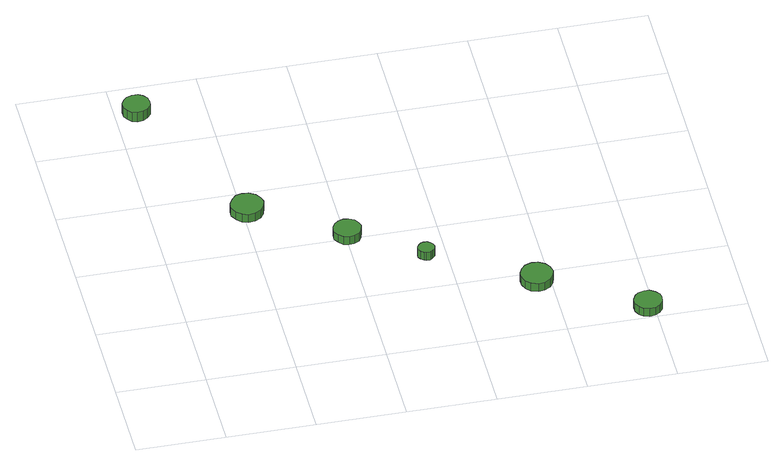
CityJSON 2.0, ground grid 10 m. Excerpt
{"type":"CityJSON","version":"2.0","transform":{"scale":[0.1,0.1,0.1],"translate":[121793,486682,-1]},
"CityObjects":{
"tree1":{"type":"SolitaryVegetationObject","attributes":{"function":"something"},"geometry":[{"type":"MultiSurface","lod":"1","boundaries":[[[0,1,2,3,4,5,6,7,8,9,10,11,12,13,14]],[[15,16,17,18,19,20,21,22,23,24,25,26,27,28,29]],[[0,29,28,1]],[[1,28,27,2]],[[2,27,26,3]],[[3,26,25,4]],[[4,25,24,5]],[[5,24,23,6]],[[6,23,22,7]],[[7,22,21,8]],[[8,21,20,9]],[[9,20,19,10]],[[10,19,18,11]],[[11,18,17,12]],[[12,17,16,13]],[[13,16,15,14]],[[14,15,29,0]]]}]},
"tree2":{"type":"SolitaryVegetationObject","attributes":{"function":"something"},"geometry":[{"type":"MultiSurface","lod":"1","boundaries":[[[30,31,32,33,34,35,36,37,38,39,40,41,42,43,44]],[[45,46,47,48,49,50,51,52,53,54,55,56,57,58,59]],[[30,59,58,31]],[[31,58,57,32]],[[32,57,56,33]],[[33,56,55,34]],[[34,55,54,35]],[[35,54,53,36]],[[36,53,52,37]],[[37,52,51,38]],[[38,51,50,39]],[[39,50,49,40]],[[40,49,48,41]],[[41,48,47,42]],[[42,47,46,43]],[[43,46,45,44]],[[44,45,59,30]]]}]},
"tree3":{"type":"SolitaryVegetationObject","attributes":{"function":"something"},"geometry":[{"type":"MultiSurface","lod":"1","boundaries":[[[60,61,62,63,64,65,66,67,68,69,70,71,72,73,74]],[[75,76,77,78,79,80,81,82,83,84,85,86,87,88,89]],[[60,89,88,61]],[[61,88,87,62]],[[62,87,86,63]],[[63,86,85,64]],[[64,85,84,65]],[[65,84,83,66]],[[66,83,82,67]],[[67,82,81,68]],[[68,81,80,69]],[[69,80,79,70]],[[70,79,78,71]],[[71,78,77,72]],[[72,77,76,73]],[[73,76,75,74]],[[74,75,89,60]]]}]},
"tree4":{"type":"SolitaryVegetationObject","attributes":{"function":"something"},"geometry":[{"type":"MultiSurface","lod":"1","boundaries":[[[90,91,92,93,94,95,96,97,98,99,100,101,102,103,104]],[[105,106,107,108,109,110,111,112,113,114,115,116,117,118,119]],[[90,119,118,91]],[[91,118,117,92]],[[92,117,116,93]],[[93,116,115,94]],[[94,115,114,95]],[[95,114,113,96]],[[96,113,112,97]],[[97,112,111,98]],[[98,111,110,99]],[[99,110,109,100]],[[100,109,108,101]],[[101,108,107,102]],[[102,107,106,103]],[[103,106,105,104]],[[104,105,119,90]]]}]},
"tree5":{"type":"SolitaryVegetationObject","attributes":{"function":"something"},"geometry":[{"type":"MultiSurface","lod":"1","boundaries":[[[120,121,122,123,124,125,126,127,128,129,130,131,132,133,134]],[[135,136,137,138,139,140,141,142,143,144,145,146,147,148,149]],[[120,149,148,121]],[[121,148,147,122]],[[122,147,146,123]],[[123,146,145,124]],[[124,145,144,125]],[[125,144,143,126]],[[126,143,142,127]],[[127,142,141,128]],[[128,141,140,129]],[[129,140,139,130]],[[130,139,138,131]],[[131,138,137,132]],[[132,137,136,133]],[[133,136,135,134]],[[134,135,149,120]]]}]},
"tree6":{"type":"SolitaryVegetationObject","attributes":{"function":"something"},"geometry":[{"type":"MultiSurface","lod":"1","boundaries":[[[150,151,152,153,154,155,156,157,158,159,160,161,162,163,164]],[[165,166,167,168,169,170,171,172,173,174,175,176,177,178,179]],[[150,179,178,151]],[[151,178,177,152]],[[152,177,176,153]],[[153,176,175,154]],[[154,175,174,155]],[[155,174,173,156]],[[156,173,172,157]],[[157,172,171,158]],[[158,171,170,159]],[[159,170,169,160]],[[160,169,168,161]],[[161,168,167,162]],[[162,167,166,163]],[[163,166,165,164]],[[164,165,179,150]]]}]}
},
"vertices":[
[39,458,20],[38,465,20],[34,470,20],[29,473,20],[22,473,20],[16,471,20],[12,467,20],[9,462,20],[9,455,20],[12,450,20],[16,445,20],[22,443,20],[29,444,20],[34,447,20],[38,452,20],[38,452,7],[34,447,7],[29,444,7],[22,443,7],[16,445,7],[12,450,7],[9,455,7],[9,462,7],[12,467,7],[16,471,7],[22,473,7],[29,473,7],[34,470,7],[38,465,7],[39,458,7],
[123,268,19],[121,275,19],[117,281,19],[110,285,19],[102,286,19],[95,284,19],[90,278,19],[86,271,19],[86,264,19],[90,257,19],[95,252,19],[102,249,19],[110,250,19],[117,254,19],[121,260,19],[121,260,8],[117,254,8],[110,250,8],[102,249,8],[95,252,8],[90,257,8],[86,264,8],[86,271,8],[90,278,8],[95,284,8],[102,286,8],[110,285,8],[117,281,8],[121,275,8],[123,268,8],
[217,205,19],[215,211,19],[212,216,19],[206,219,19],[200,220,19],[194,218,19],[189,214,19],[186,208,19],[186,201,19],[189,196,19],[194,191,19],[200,189,19],[206,190,19],[212,193,19],[215,198,19],[215,198,8],[212,193,8],[206,190,8],[200,189,8],[194,191,8],[189,196,8],[186,201,8],[186,208,8],[189,214,8],[194,218,8],[200,220,8],[206,219,8],[212,216,8],[215,211,8],[217,205,8],
[287,154,19],[286,158,19],[283,161,19],[280,163,19],[276,163,19],[273,162,19],[270,159,19],[268,156,19],[268,152,19],[270,149,19],[273,146,19],[276,145,19],[280,145,19],[283,147,19],[286,150,19],[286,150,8],[283,147,8],[280,145,8],[276,145,8],[273,146,8],[270,149,8],[268,152,8],[268,156,8],[270,159,8],[273,162,8],[276,163,8],[280,163,8],[283,161,8],[286,158,8],[287,154,8],
[403,85,19],[401,93,19],[397,99,19],[390,103,19],[383,104,19],[375,101,19],[370,96,19],[367,89,19],[367,82,19],[370,75,19],[375,70,19],[383,67,19],[390,68,19],[397,72,19],[401,78,19],[401,78,8],[397,72,8],[390,68,8],[383,67,8],[375,70,8],[370,75,8],[367,82,8],[367,89,8],[370,96,8],[375,101,8],[383,104,8],[390,103,8],[397,99,8],[401,93,8],[403,85,8],
[508,16,19],[507,22,19],[503,27,19],[497,31,19],[491,31,19],[484,29,19],[480,25,19],[477,19,19],[477,12,19],[480,6,19],[484,2,19],[491,0,19],[497,1,19],[503,4,19],[507,9,19],[507,9,8],[503,4,8],[497,1,8],[491,0,8],[484,2,8],[480,6,8],[477,12,8],[477,19,8],[480,25,8],[484,29,8],[491,31,8],[497,31,8],[503,27,8],[507,22,8],[508,16,8]
]}
